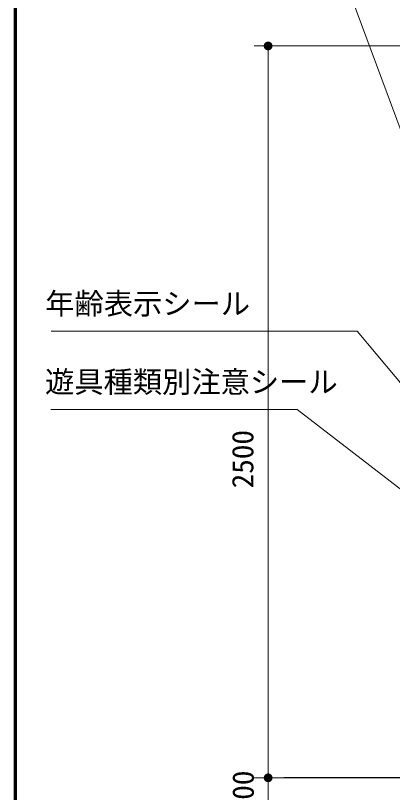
# Model space of a CAD drawing. Units: millimetres at full size, sheet at 1:40. Extents: x 600 to 16200, y 600 to 11280.
# Drawn here: x 600 to 1888, y 3074 to 5727 of the extents above; entities that cross this region are included whole.
import ezdxf
from ezdxf.enums import TextEntityAlignment as Align

# ---------------------------------------------------------------- set-up
doc = ezdxf.new("R2010")
doc.units = ezdxf.units.MM
doc.header["$LTSCALE"] = 40
for name, color, linetype, lineweight in [('D-STR-DIM\u3000寸法線、寸法値', 7, 'Continuous', 13), ('D-STR-HTXT\u3000旗上げ', 7, 'Continuous', 13), ('D-STR\u3000構造物外形線', 1, 'Continuous', 25), ('D-TTL', 7, 'Continuous', 70)]:
    doc.layers.add(name, color=color, linetype=linetype, lineweight=lineweight)
doc.styles.add('ＭＳ ゴシック', font='')
doc.styles.get('ＭＳ ゴシック').set_extended_font_data('MS Gothic')

# ---------------------------------------------------------------- blocks, each defined once
blk = doc.blocks.new('filled_dot')
at = {"color": 0, "linetype": 'Continuous', "lineweight": -2, "const_width": 1.25}
blk.add_lwpolyline([(-0.625, 0, 1), (0.625, 0, 1)], format="xyb", close=True, dxfattribs=at)

msp = doc.modelspace()

# ---------------------------------------------------------------- linework, layer by layer
at = {"layer": 'D-STR-DIM\u3000寸法線、寸法値'}
for p, q in [((2288.63, 5623.55), (1415.05, 5623.55)), ((1463.05, 5623.55), (1463.05, 3123.8)), ((1875.32, 3123.8), (1415.05, 3123.8)), ((1740.45, 3123.8), (1415.05, 3123.8)), ((1463.05, 3023.8), (1463.05, 3123.8))]:
    msp.add_line(p, q, dxfattribs=at)
at = {"layer": 'D-STR-HTXT\u3000旗上げ'}
for points in [[(2231.48, 4487.53), (1712.85, 5884.24), (1696.85, 5884.24), (1204.85, 5884.24), (1450.85, 5884.24)], [(2156.81, 4185.01), (1767.38, 4649.25), (1751.38, 4649.25), (721.43, 4649.25), (1236.4, 4649.25)], [(2128.73, 3945.72), (1562.31, 4381.96), (720.75, 4381.96), (1237.25, 4381.96)]]:
    msp.add_lwpolyline(points, dxfattribs=at)
at = {"layer": 'D-STR\u3000構造物外形線'}
msp.add_line((1938.72, 3123.8), (1516.79, 3123.8), dxfattribs=at)
at = {"layer": 'D-TTL'}
msp.add_lwpolyline([(600, 600), (600, 11280), (16200, 11280), (16200, 600)], close=True, dxfattribs=at)

# ---------------------------------------------------------------- block references
at = {"layer": 'D-STR-DIM\u3000寸法線、寸法値', "xscale": 12, "yscale": 12}
for p, rotation in [((1463.05, 5623.55), 270), ((1463.05, 3123.8), 270), ((1463.05, 3123.8), 90)]:
    msp.add_blockref('filled_dot', p, dxfattribs=dict(at, rotation=rotation))

# ---------------------------------------------------------------- texts
at = {"layer": 'D-STR-DIM\u3000寸法線、寸法値', "style": 'ＭＳ ゴシック'}
for s, p in [('2500', (1376.02, 4212.18)), ('100', (1377.54, 3073.8))]:
    msp.add_text(s, height=73.31, rotation=90, dxfattribs=at).set_placement(p, align=Align.MIDDLE_CENTER)
at = {"layer": 'D-STR-HTXT\u3000旗上げ', "style": 'ＭＳ ゴシック'}
for s, p in [('年齢表示シール', (701.42, 4684.76)), ('遊具種類別注意シール', (700.86, 4417.47))]:
    msp.add_text(s, height=73.31, dxfattribs=at).set_placement(p, align=Align.BOTTOM_LEFT)

doc.saveas('drawing.dxf')
